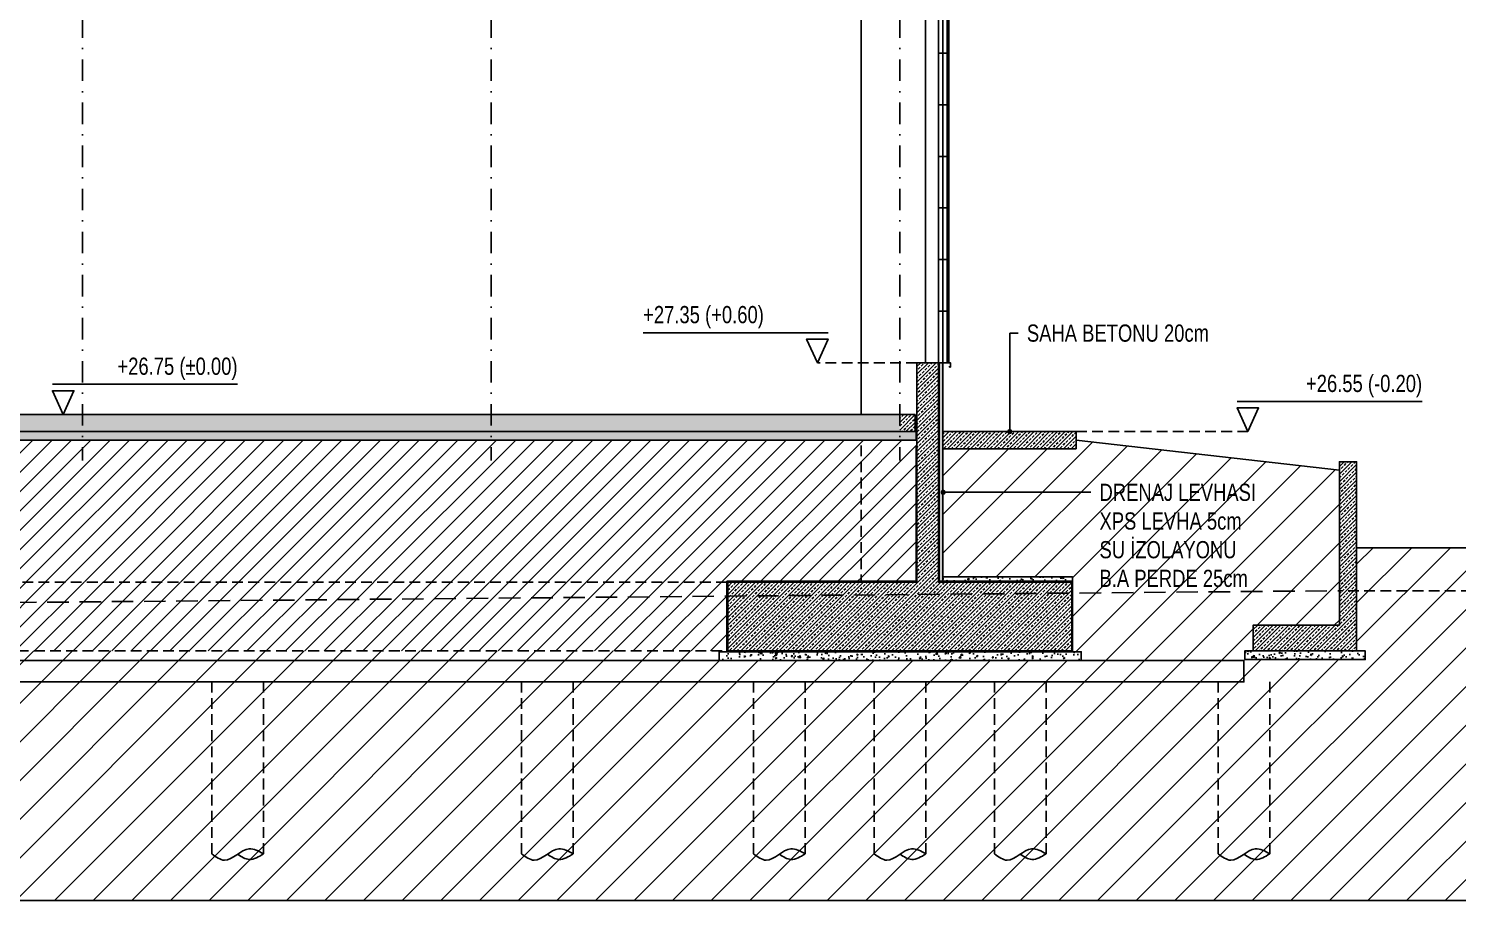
# Model space of a CAD drawing. Header units: centimetres. Extents: x 77182 to 116086, y 20619 to 33555.
# Drawn here: x 86446 to 88107, y 21370 to 22384 of the extents above; entities that cross this region are included whole.
import ezdxf
from ezdxf import colors
from ezdxf.entities.mleader import LeaderData, LeaderLine
from ezdxf.math import Vec2, Vec3

# ---------------------------------------------------------------- set-up
doc = ezdxf.new("R2010")
doc.units = ezdxf.units.CM
doc.header["$LTSCALE"] = 100
doc.linetypes.add('DASHDOT2', pattern=[0.5, 0.25, -0.125, 0, -0.125])
doc.linetypes.add('HIDDEN2', pattern=[0.1875, 0.125, -0.0625])
for name, color, linetype in [('A-ANNO-DIMS', 187, 'Continuous'), ('A-ANNO-GRID', 155, 'DASHDOT2'), ('A-ELEV-01', 255, 'Continuous'), ('A-ELEV-03', 251, 'Continuous'), ('A-HATCH', 253, 'Continuous'), ('A-WALL-INSL', 249, 'Continuous'), ('A-WALL-SNWPNL', 200, 'Continuous'), ('L-ERTH', 31, 'Continuous'), ('L-TOPO', 49, 'Continuous'), ('S-CONC', 5, 'Continuous'), ('S-HTCH', 8, 'Continuous')]:
    doc.layers.add(name, color=color, linetype=linetype)
doc.styles.add('Fields_100', font='act_simplex.shx', dxfattribs={"width": 0.8, "height": 20})
doc.linetypes.add('BATTING', pattern='A,0.00254,-2.54,[134,ltypeshp.shx,S=2.54,R=0,X=-2.54,Y=0],-5.08,[134,ltypeshp.shx,S=2.54,R=180,X=2.54,Y=0],-2.54', length=10.16254)
pattern_1 = [(45, (81559.043, 21660.409), (-4.490128, 4.490128), []), (45, (81563.5333, 21660.409), (-4.490128, 4.490128), [3.175, -1.5875])]
pattern_2 = [(45, (86365.806, 18363.329), (-4.490128, 4.490128), []), (45, (86370.2964, 18363.329), (-4.490128, 4.490128), [3.175, -1.5875])]
pattern_3 = [(50, (81559.043, 21660.409), (18.218467, -1.59391), [1.905, -20.955]), (355, (81559.043, 21660.409), (-3.52434, 19.105685), [1.524, -16.76406]), (100.45144, (81560.561, 21660.276), (14.694125, 17.511775), [1.619, -17.809024]), (46.1842, (81559.043, 21665.49), (27.107904, -4.20423), [2.8575, -31.4325]), (96.63556, (81561.302, 21665.139), (23.74041, 24.74261), [2.4285, -26.71356]), (351.18415, (81559.043, 21665.49), (23.74041, 24.74261), [2.286, -25.14597]), (21, (81561.583, 21664.219), (15.16144, -10.22652), [1.905, -20.955]), (326, (81561.583, 21664.219), (6.180203, 18.418797), [1.524, -16.764]), (71.45144, (81562.847, 21663.367), (21.34164, 8.192277), [1.619, -17.808994]), (37.5, (81559.043, 21660.409), (0.30886, 8.455504), [0, -16.5608, 0, -17.018, 0, -16.8275]), (7.5, (81559.043, 21660.409), (6.681966, 10.018057), [0, -9.7028, 0, -16.1798, 0, -6.4135]), (327.5, (81553.379, 21660.409), (13.5590595, -0.5728744), [0, -6.35, 0, -19.812, 0, -26.289]), (317.5, (81550.839, 21660.409), (14.812918, 2.54265), [0, -8.255, 0, -13.1572, 0, -18.669])]

# ---------------------------------------------------------------- blocks, each defined once
blk = doc.blocks.new('_Dot')
at = {"color": 0, "linetype": 'ByBlock', "lineweight": -2}
blk.add_line((-0.5, 0), (-1, 0), dxfattribs=at)
at = {"color": 0, "linetype": 'ByBlock', "const_width": 0.5}
blk.add_lwpolyline([(-0.25, 0, 1), (0.25, 0, 1)], format="xyb", close=True, dxfattribs=at)
blk = doc.blocks.new('JET GROUT')
at = {"linetype": 'HIDDEN2'}
for points in [[(-30, 0), (-30, -200)], [(30, 0), (30, -200)]]:
    blk.add_lwpolyline(points, dxfattribs=at)
for points, knots in [([(-30, -200), (-25.1, -203.6), (-10.8, -214), (8.9, -187.9), (24.4, -196.8), (30, -200)], [0, 0, 0, 0, 16.350848, 47.934672, 65.567386, 65.567386, 65.567386, 65.567386]), ([(0, -200.3), (4.4, -203.3), (14.5, -209.5), (24.5, -203.3), (30, -200)], [179.801197, 179.801197, 179.801197, 179.801197, 259.646208, 355.156763, 355.156763, 355.156763, 355.156763])]:
    blk.add_open_spline(points, degree=3, knots=knots)

msp = doc.modelspace()

# ---------------------------------------------------------------- hatches: boundary and pattern name
at = {"layer": 'A-HATCH'}
h = msp.add_hatch(dxfattribs=at)
h.set_pattern_fill('LINE', color=256, scale=10, angle=45, style=0)
h.set_pattern_definition([(45, (77182.072, 21370.33), (-22.45064, 22.45064), [])])
h.paths.add_polyline_path([(81548, 21659.4), (81558, 21659.4), (81558.1, 21746.4), (81708.6, 21746.4), (81708.6, 21874.4), (81004.1, 21874.4), (81004.1, 21895.4), (78199.7, 21895.4), (78199.7, 21845.4), (78279.7, 21845.4), (78279.7, 21815.4), (78179.7, 21815.4), (78179.7, 21915.4), (77182.1, 21915.4), (77182.1, 21370.3), (88490, 21370.3), (88490, 21780.4), (87990, 21780.4), (87990, 21660.4), (88000, 21660.4), (88000, 21650.4), (87860, 21650.4), (87860, 21660.4), (87870, 21660.4), (87870, 21690.4), (87970, 21690.4), (87970, 21870.4), (87664, 21905.4), (87664, 21895.4), (87509.5, 21895.4), (87509.5, 21746.4), (87660, 21746.4), (87660, 21741.4), (87660, 21659.4), (87670, 21659.4), (87670, 21649.4), (87249, 21649.4), (87249, 21660.4), (85770, 21660.4), (85770, 21649.4), (85349, 21649.4), (85349, 21660.4), (83870, 21660.4), (83870, 21649.4), (83449, 21649.4), (83449, 21660.4), (81969, 21660.4), (81969, 21649.4), (81548, 21649.4)])
h = msp.add_hatch(dxfattribs=at)
h.set_pattern_fill('LINE', color=256, scale=5, angle=45, style=0)
h.set_pattern_definition([(45, (81559.043, 21660.409), (-11.22532, 11.22532), [])])
h.paths.add_polyline_path([(87478, 21905.4), (87414, 21905.4), (87414, 21741.4), (87478, 21741.4)])
h.paths.add_polyline_path([(87414.1, 21905.4), (85604.1, 21905.4), (85604, 21741.4), (85760, 21741.4), (87258, 21740.4), (87258, 21741.4), (87414, 21741.4)])
h.paths.add_polyline_path([(87258, 21740.4), (85760, 21740.4), (85760, 21660.4), (87258, 21660.4)])
h.paths.add_polyline_path([(85604.1, 21905.4), (85514.1, 21905.4), (85514, 21741.4), (85604, 21741.4)])
h.paths.add_polyline_path([(85514, 21904.4), (84609.1, 21905.4), (84609, 21740.4), (85358, 21740.4), (85358, 21741.4), (85514, 21741.4)])
h.paths.add_polyline_path([(85358, 21740.4), (84609, 21740.4), (84609, 21660.4), (85358, 21660.4)])
h.paths.add_polyline_path([(84609.1, 21905.9), (83704, 21904.9), (83704, 21741.4), (83860, 21741.4), (84609, 21740.9)])
h.paths.add_polyline_path([(84609, 21740.4), (83860, 21740.4), (83860, 21660.4), (84609, 21660.4)])
h.paths.add_polyline_path([(83614, 21894.4), (81810, 21894.4), (81804, 21741.4), (81960, 21741.4), (83458, 21740.4), (83458, 21741.4), (83614, 21741.4)])
h.paths.add_polyline_path([(83458, 21740.4), (81959.5, 21740.4), (81959.5, 21660.4), (83458, 21660.4)])
h.paths.add_polyline_path([(81804, 21894.4), (81739.5, 21894.4), (81739.5, 21741.4), (81804, 21741.4)])
h.paths.add_polyline_path([(83635, 21905.4), (83624, 21894.4), (83614, 21894.4), (83614, 21741.4), (83704, 21741.4), (83704, 21905.4)])
at = {"layer": 'A-WALL-INSL', "linetype": 'HIDDEN2', "ltscale": 0.5}
h = msp.add_hatch(dxfattribs=at)
h.set_pattern_fill('HONEY', color=256, scale=0.4, style=0)
h.set_pattern_definition([(0, (81559.0432, 21660.4089), (1.905, 1.09985226), [1.27, -2.54]), (120, (81559.0432, 21660.4089), (-1.905, 1.09985227), [1.27, -2.54]), (60, (81559.0432, 21660.4089), (4e-09, 2.19970452), [-2.54, 1.27])])
h.paths.add_polyline_path([(87509, 21995.4), (87505, 21995.4), (87505, 21741.4), (87509, 21741.4)])
at = {"layer": 'S-HTCH'}
h = msp.add_hatch(dxfattribs=at)
h.set_pattern_fill('ANSI33', color=256, style=0, pattern_type=2)
h.set_pattern_definition(pattern_2)
h.paths.add_polyline_path([(87479, 21995.4), (87479, 21740.4), (87504, 21740.4), (87504, 21995.4), (87489.5, 21995.4), (87489, 21995.4)])
h = msp.add_hatch(dxfattribs=at)
h.set_pattern_fill('ANSI33', color=256, style=0, pattern_type=2)
h.set_pattern_definition(pattern_2)
h.paths.add_polyline_path([(87459, 21915.4), (87459, 21935.4), (85559, 21935.4), (85559, 21915.4)], flags=0)
h = msp.add_hatch(dxfattribs=at)
h.set_pattern_fill('ANSI33', color=256, style=0, pattern_type=2)
h.set_pattern_definition(pattern_2)
h.paths.add_polyline_path([(87477, 21915.4), (87477, 21935.4), (87459, 21935.4), (87459, 21915.4)], flags=0)
h = msp.add_hatch(dxfattribs=at)
h.set_pattern_fill('AR-CONC', color=256, scale=0.1, style=0)
h.set_pattern_definition([(50, (81559.043, 21666.409), (18.218467, -1.59391), [1.905, -20.955]), (355, (81559.043, 21666.409), (-3.52434, 19.105685), [1.524, -16.76406]), (100.45144, (81560.561, 21666.276), (14.694125, 17.511775), [1.619, -17.809024]), (46.1842, (81559.043, 21671.49), (27.1079, -4.20423), [2.8575, -31.4325]), (96.63556, (81561.302, 21671.139), (23.74041, 24.74261), [2.4285, -26.71356]), (351.18415, (81559.043, 21671.49), (23.74041, 24.74261), [2.286, -25.14597]), (21, (81561.583, 21670.219), (15.16144, -10.22652), [1.905, -20.955]), (326, (81561.583, 21670.219), (6.1802, 18.418797), [1.524, -16.764]), (71.45144, (81562.847, 21669.367), (21.34164, 8.192277), [1.619, -17.808994]), (37.5, (81559.043, 21666.409), (0.30886, 8.455504), [0, -16.5608, 0, -17.018, 0, -16.8275]), (7.5, (81559.043, 21666.409), (6.681966, 10.018057), [0, -9.7028, 0, -16.1798, 0, -6.4135]), (327.5, (81553.379, 21666.409), (13.5590595, -0.5728744), [0, -6.35, 0, -19.812, 0, -26.289]), (317.5, (81550.839, 21666.409), (14.812918, 2.54265), [0, -8.255, 0, -13.1572, 0, -18.669])])
h.paths.add_polyline_path([(87478, 21915.4), (83614, 21915.4), (83614, 21905.4), (87478, 21905.4)])
h = msp.add_hatch(dxfattribs=at)
h.set_pattern_fill('ANSI33', color=256, style=0)
h.set_pattern_definition(pattern_1)
h.paths.add_polyline_path([(87509.5, 21915.4), (87509.5, 21895.4), (87664, 21895.4), (87664, 21915.4)])
h = msp.add_hatch(dxfattribs=at)
h.set_pattern_fill('ANSI33', color=256, style=0)
h.set_pattern_definition(pattern_1)
h.paths.add_polyline_path([(87990, 21880.4), (87970, 21880.4), (87970, 21690.4), (87870, 21690.4), (87870, 21660.4), (87990, 21660.4)])
h = msp.add_hatch(dxfattribs=at)
h.set_pattern_fill('ANSI33', color=256, style=0, pattern_type=2)
h.set_pattern_definition(pattern_2)
h.paths.add_polyline_path([(87459, 21660.4), (87459, 21740.4), (87259, 21740.4), (87259, 21660.4)], flags=0)
h = msp.add_hatch(dxfattribs=at)
h.set_pattern_fill('ANSI33', color=256, style=0, pattern_type=2)
h.set_pattern_definition(pattern_2)
h.paths.add_polyline_path([(87659, 21660.4), (87659, 21740.4), (87504, 21740.4), (87459, 21740.4), (87459, 21660.4)], flags=0)
h = msp.add_hatch(dxfattribs=at)
h.set_pattern_fill('AR-CONC', color=256, scale=0.1, style=0)
h.set_pattern_definition(pattern_3)
h.paths.add_polyline_path([(87509, 21741.4), (87660, 21741.4), (87660, 21746.4), (87509, 21746.4)])
h = msp.add_hatch(dxfattribs=at)
h.set_pattern_fill('AR-CONC', color=256, scale=0.1, style=0)
h.set_pattern_definition([(50, (87260.043, 21660.409), (18.21847, -1.5939), [1.905, -20.955]), (355, (87260.043, 21660.409), (-3.5243, 19.1057), [1.524, -16.76406]), (100.4514, (87261.561, 21660.276), (14.6941, 17.5118), [1.619, -17.809]), (46.184, (87260.043, 21665.49), (27.1079, -4.2042), [2.8575, -31.4325]), (96.6356, (87262.302, 21665.139), (23.7404, 24.7426), [2.4285, -26.7136]), (351.184, (87260.043, 21665.49), (23.7404, 24.7426), [2.286, -25.146]), (21, (87262.583, 21664.219), (15.16144, -10.2265), [1.905, -20.955]), (326, (87262.583, 21664.219), (6.1802, 18.4188), [1.524, -16.764]), (71.4514, (87263.847, 21663.367), (21.34164, 8.1923), [1.619, -17.809]), (37.5, (87260.043, 21660.409), (0.30886, 8.4555), [0, -16.5608, 0, -17.018, 0, -16.8275]), (7.5, (87260.043, 21660.409), (6.68197, 10.01806), [0, -9.7028, 0, -16.1798, 0, -6.4135]), (327.5, (87254.379, 21660.409), (13.55906, -0.57287), [0, -6.35, 0, -19.812, 0, -26.289]), (317.5, (87251.839, 21660.409), (14.81292, 2.54265), [0, -8.255, 0, -13.1572, 0, -18.669])])
h.paths.add_polyline_path([(87670, 21659.4), (87249, 21659.4), (87249, 21649.4), (87670, 21649.4)])
h = msp.add_hatch(dxfattribs=at)
h.set_pattern_fill('AR-CONC', color=256, scale=0.1, style=0)
h.set_pattern_definition(pattern_3)
h.paths.add_polyline_path([(88000, 21660.4), (87860, 21660.4), (87860, 21650.4), (88000, 21650.4)])

# ---------------------------------------------------------------- linework, layer by layer
at = {"layer": 'A-ANNO-DIMS', "linetype": 'HIDDEN2'}
for p, q in [((87479, 21995.4), (87363.3, 21995.4)), ((87664, 21915.4), (87863.6, 21915.4)), ((88161.4, 21730.4), (87970, 21730.4))]:
    msp.add_line(p, q, dxfattribs=at)
at = {"layer": 'A-ANNO-DIMS', "elevation": 0}
for points in [[(87160.7, 22030.4), (87375.8, 22030.4)], [(86689.3, 21970.4), (86474.1, 21970.4)], [(88066.2, 21950.4), (87851.1, 21950.4)]]:
    msp.add_lwpolyline(points, dxfattribs=at)
for points in [[(87363.3, 21995.4), (87375.8, 22022.9), (87350.8, 22022.9)], [(86486.6, 21935.4), (86474.1, 21962.9), (86499.1, 21962.9)], [(87863.6, 21915.4), (87851.1, 21942.9), (87876.1, 21942.9)]]:
    msp.add_lwpolyline(points, close=True, dxfattribs=at)
at = {"layer": 'A-ANNO-GRID'}
for p, q in [((86509.1, 23450.3), (86509.1, 21881.9)), ((86984.1, 23450.3), (86984.1, 21881.9)), ((87459.1, 23450.3), (87459.1, 21881.9))]:
    msp.add_line(p, q, dxfattribs=at)
at = {"layer": 'A-ELEV-01', "linetype": 'HIDDEN2'}
for p, q in [((87258, 21740.4), (85759, 21740.4)), ((85759, 21660.4), (87258, 21660.4))]:
    msp.add_line(p, q, dxfattribs=at)
at = {"layer": 'A-ELEV-01'}
for points in [[(87489, 21995.4), (87489, 22763.5)], [(87414, 22535.4), (87414, 21935.4)], [(87414, 21915.4), (87414, 21915.4)]]:
    msp.add_lwpolyline(points, dxfattribs=at)
at = {"layer": 'A-ELEV-01', "linetype": 'HIDDEN2'}
msp.add_lwpolyline([(87414, 21899.4), (87414, 21740.4)], dxfattribs=at)
at = {"layer": 'A-ELEV-01', "elevation": 0}
msp.add_lwpolyline([(81329.1, 21624.4), (87859.1, 21624.4), (87859.1, 21649.4), (81329.1, 21649.4)], close=True, dxfattribs=at)
at = {"layer": 'A-ELEV-03'}
msp.add_line((87514, 21995.4), (87514, 22835.4), dxfattribs=at)
at = {"layer": 'A-WALL-INSL', "linetype": 'BATTING', "ltscale": 0.005}
msp.add_line((87509, 21995.4), (87509, 22835.4), dxfattribs=at)
at = {"layer": 'A-WALL-INSL'}
for p, q in [((87505, 21995.4), (87505, 21741.4)), ((87478, 21741.4), (87478, 21899.4)), ((87258, 21741.4), (87478, 21741.4)), ((87258, 21741.4), (87258, 21659.4)), ((87505, 21741.4), (87660, 21741.4)), ((87660, 21741.4), (87660, 21659.4)), ((87660, 21659.4), (87258, 21659.4))]:
    msp.add_line(p, q, dxfattribs=at)
at = {"layer": 'A-WALL-INSL', "ltscale": 0.5}
msp.add_line((87509, 21995.4), (87509, 21741.4), dxfattribs=at)
at = {"layer": 'A-WALL-INSL', "linetype": 'HIDDEN2', "ltscale": 0.5, "const_width": 1}
msp.add_lwpolyline([(87504.5, 21995.4), (87504.5, 21740.9), (87659.5, 21740.9), (87659.5, 21659.9), (87258.5, 21659.9), (87258.5, 21740.9), (87478.5, 21740.9), (87478.5, 21914.9)], dxfattribs=at)
at = {"layer": 'A-WALL-INSL', "ltscale": 0.5, "const_width": 1, "elevation": 0}
msp.add_lwpolyline([(87509.5, 21915.4), (87509.5, 21741.4)], dxfattribs=at)
at = {"layer": 'A-WALL-SNWPNL', "ltscale": 100}
for p, q in [((87504, 21995.4), (87504, 22835.4)), ((87516, 21995.4), (87516, 22835.4)), ((87504, 22355.4), (87514, 22355.4)), ((87504, 22295.4), (87514, 22295.4)), ((87504, 22235.4), (87514, 22235.4)), ((87504, 22175.4), (87514, 22175.4)), ((87504, 22115.4), (87514, 22115.4)), ((87504, 22055.4), (87514, 22055.4))]:
    msp.add_line(p, q, dxfattribs=at)
at = {"layer": 'A-WALL-SNWPNL', "ltscale": 100, "elevation": 0}
msp.add_lwpolyline([(87504, 21995.4), (87518, 21995.4), (87518, 21990.4), (87517, 21990.4), (87517, 21991.4)], dxfattribs=at)
at = {"layer": 'L-ERTH'}
msp.add_line((87970, 21870.4), (87664, 21905.4), dxfattribs=at)
at = {"layer": 'L-TOPO', "color": 1, "linetype": 'HIDDEN2', "ltscale": 2, "elevation": 0}
msp.add_lwpolyline([(78179.7, 21915.4), (78692.7, 21730.4), (84593.2, 21700.4), (87970, 21730.4)], dxfattribs=at)
at = {"layer": 'S-CONC'}
for p, q in [((87477, 21935.4), (83614, 21935.4)), ((87477, 21915.4), (87477, 21935.4)), ((87477, 21915.4), (83614, 21915.4)), ((87664, 21915.4), (87664, 21895.4))]:
    msp.add_line(p, q, dxfattribs=at)
msp.add_lwpolyline([(87504, 21995.4), (87504, 21740.4), (87659, 21740.4), (87659, 21660.4), (87259, 21660.4), (87259, 21740.4), (87479, 21740.4), (87479, 21995.4)], close=True, dxfattribs=at)
at = {"layer": 'S-CONC', "elevation": 0}
for points in [[(81741, 21894.4), (83624, 21894.4), (83635, 21905.4), (87478, 21905.4), (87478, 21915.4)], [(87509.5, 21915.4), (87664, 21915.4)], [(87509.5, 21895.4), (87664, 21895.4)], [(87990, 21780.4), (88490, 21780.4)]]:
    msp.add_lwpolyline(points, dxfattribs=at)
for points in [[(87970, 21690.4), (87970, 21880.4), (87990, 21880.4), (87990, 21660.4), (87870, 21660.4), (87870, 21690.4)], [(87509, 21741.4), (87660, 21741.4), (87660, 21746.4), (87509, 21746.4)], [(87249, 21649.4), (87670, 21649.4), (87670, 21659.4), (87249, 21659.4)], [(87860, 21650.4), (88000, 21650.4), (88000, 21660.4), (87860, 21660.4)]]:
    msp.add_lwpolyline(points, close=True, dxfattribs=at)
at = {"layer": 'S-HTCH', "elevation": 0}
msp.add_lwpolyline([(77182.1, 21915.4), (77182.1, 21370.3), (88490, 21370.3), (88490, 21780.4)], dxfattribs=at)

# ---------------------------------------------------------------- block references
at = {"layer": 'A-ELEV-01', "linetype": 'ByBlock'}
for p in [(86689.4, 21624.4), (87049.4, 21624.4), (87319.1, 21624.4), (87459.4, 21624.4), (87599.1, 21624.4), (87859.1, 21624.4)]:
    msp.add_blockref('JET GROUT', p, dxfattribs=at)

# ---------------------------------------------------------------- texts
at = {"layer": 'A-ANNO-DIMS', "color": 50, "char_height": 20, "style": 'Fields_100'}
for s, insert, attachment_point in [('+27.35 (+0.60)', (87160.7, 22035.4), 7), ('+26.75 (%%P0.00)', (86689.3, 21975.4), 9), ('+26.55 (-0.20)', (88066.2, 21955.4), 9)]:
    msp.add_mtext_dynamic_manual_height_columns(s, width=226.336, gutter_width=100, heights=[0], dxfattribs=dict(at, insert=insert, attachment_point=attachment_point))

# ---------------------------------------------------------------- leaders
at = {"layer": 'A-ANNO-DIMS'}
ml = msp.add_multileader_mtext('Standard', dxfattribs=at)
ml.set_content('SAHA BETONU 20cm', color=50, style='Fields_100')
ml.set_leader_properties(color=256)
ml.set_arrow_properties(name='DOT')
ml.build(insert=Vec2(0, 0))
ml.multileader.update_dxf_attribs({"dogleg_length": 10, "arrow_head_size": 6})
ctx = ml.context
ctx.base_point, ctx.char_height, ctx.arrow_head_size, ctx.landing_gap_size, ctx.plane_origin = Vec3(87596.8, 22029.9), 20, 6, 10, Vec3(114041.4, 21915.4)
notes = []
notes.append((ctx, [(0, (1, 1, 0), (87586.8, 22029.9), (1, 0), 10, [(0, [(87586.8, 21915.4)], 0, [])])]))
ctx.mtext.insert, ctx.mtext.flow_direction = Vec3(87606.8, 22039.9), 5
ml = msp.add_multileader_mtext('Standard', dxfattribs=at)
ml.set_content('DRENAJ LEVHASI\\PXPS LEVHA 5cm\\PSU İZOLAYONU\\PB.A PERDE 25cm', color=50, style='Fields_100')
ml.set_leader_properties(color=256)
ml.set_arrow_properties(name='DOT')
ml.build(insert=Vec2(0, 0))
ml.multileader.update_dxf_attribs({"dogleg_length": 10, "arrow_head_size": 6})
ctx = ml.context
ctx.base_point, ctx.char_height, ctx.arrow_head_size, ctx.landing_gap_size, ctx.plane_origin = Vec3(87681.2, 21844.8), 20, 6, 10, Vec3(113996.9, 21844.9)
notes.append((ctx, [(0, (1, 1, 0), (87671.2, 21844.8), (1, 0), 10, [(0, [(87509.5, 21844.8)], 0, [])])]))
ctx.mtext.insert, ctx.mtext.flow_direction = Vec3(87691.2, 21854.8), 5
for ctx, leaders in notes:
    for number, flags, end, landing, length, lines in leaders:
        leader = LeaderData()
        leader.index, (leader.has_last_leader_line, leader.has_dogleg_vector, leader.attachment_direction) = number, flags
        leader.last_leader_point, leader.dogleg_vector, leader.dogleg_length = Vec3(end), Vec3(landing), length
        for number, points, colour, breaks in lines:
            line = LeaderLine()
            line.index, line.vertices, line.color, line.breaks = number, Vec3.list(points), colors.encode_raw_color(colour), breaks
            leader.lines.append(line)
        ctx.leaders.append(leader)

doc.saveas('drawing.dxf')
